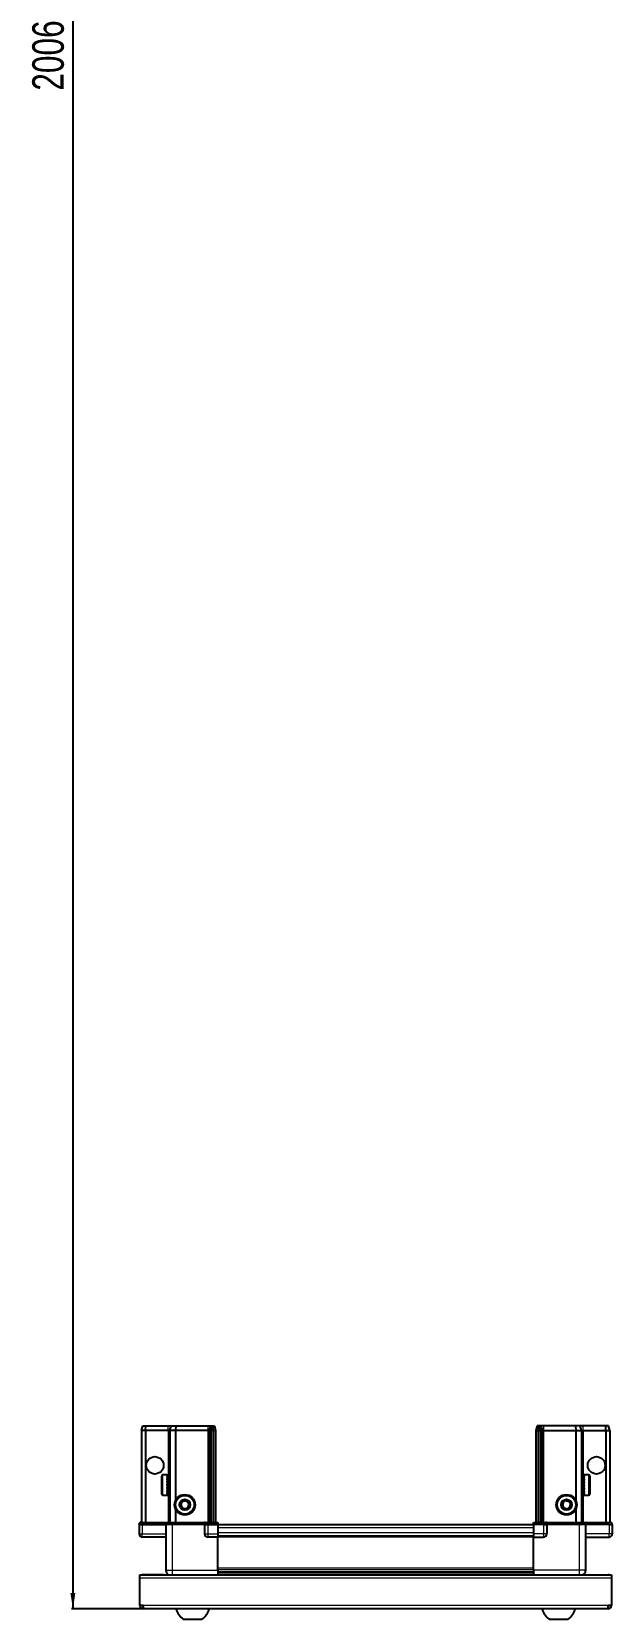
# Model space of a CAD drawing. Header units: millimetres. Extents: x 1014 to 4035, y -1858 to 1241.
# Drawn here: x 1070 to 1438, y -1858 to -852 of the extents above; entities that cross this region are included whole.
import ezdxf

# ---------------------------------------------------------------- set-up
doc = ezdxf.new("R2010")
doc.units = ezdxf.units.MM
doc.layers.add('FORMAT', color=7, linetype='Continuous')
doc.styles.add('SLDTEXTSTYLE0', font='TXT', dxfattribs={"width": 0.75})
doc.dimstyles.new('SLDDIMSTYLE0', dxfattribs={"dimtxt": 20, "dimasz": 10, "dimexe": 0, "dimexo": 0.0625, "dimgap": 5, "dimtad": 2, "dimdec": 1, "dimrnd": 1e-09, "dimzin": 12, "dimdsep": 46, "dimtxsty": 'SLDTEXTSTYLE0', "dimsah": 1, "dimcen": 0.09, "dimadec": 0, "dimazin": 3, "dimtfac": 1, "dimtofl": 0, "dimtmove": 0, "dimatfit": 3, "dimfxl": 0, "dimfrac": 2, "dimtolj": 1, "dimtzin": 12, "dimarcsym": 0})

# ---------------------------------------------------------------- blocks, each defined once
blk = doc.blocks.new('_D_8')
at = {"layer": 'FORMAT'}
for p, q in [((1140.2, 154.8), (1095.2, 154.8)), ((1096.2, 154.8), (1096.2, -1851.9)), ((1140.7, -1851.9), (1095.2, -1851.9))]:
    blk.add_line(p, q, dxfattribs=at)
for points in [[(1096.2, 154.8), (1094.6, 144.8), (1097.7, 144.8)], [(1096.2, -1851.9), (1097.7, -1841.9), (1094.6, -1841.9)]]:
    blk.add_solid(points, dxfattribs=at)
at = {"layer": 'FORMAT', "insert": (1070.4, -889.2), "char_height": 20, "attachment_point": 1, "rotation": 90, "style": 'SLDTEXTSTYLE0'}
blk.add_mtext('2006,7', dxfattribs=at)

msp = doc.modelspace()

# ---------------------------------------------------------------- linework, layer by layer
at = {"color": 7, "linetype": 'Continuous', "lineweight": 25}
for p, q in [((1139.66, -1738.86), (1140.46, -1735.86)), ((1139.66, -1738.86), (1139.66, -1797.16)), ((1142.16, -1738.86), (1139.66, -1738.86)), ((1140.46, -1735.86), (1142.31, -1735.86)), ((1142.16, -1738.86), (1142.31, -1735.86)), ((1156.66, -1738.86), (1142.16, -1738.86)), ((1142.16, -1738.86), (1142.16, -1797.16)), ((1142.31, -1735.86), (1156.66, -1735.86)), ((1156.66, -1735.86), (1158.46, -1735.86)), ((1157.66, -1738.86), (1156.66, -1738.86)), ((1157.66, -1738.86), (1158.46, -1735.86)), ((1161.16, -1738.86), (1157.66, -1738.86)), ((1157.66, -1738.86), (1157.66, -1797.16)), ((1158.46, -1735.86), (1161.49, -1735.86)), ((1161.49, -1735.86), (1161.16, -1738.86)), ((1181.66, -1738.86), (1161.16, -1738.86)), ((1161.16, -1738.86), (1161.16, -1783.36)), ((1161.49, -1735.86), (1181.66, -1735.86)), ((1181.66, -1735.86), (1183.46, -1735.86)), ((1182.66, -1738.86), (1181.66, -1738.86)), ((1183.46, -1735.86), (1182.66, -1738.86)), ((1182.66, -1738.86), (1182.66, -1797.16)), ((1183.66, -1738.86), (1182.66, -1738.86)), ((1183.46, -1735.86), (1184.2, -1735.86)), ((1184.2, -1735.86), (1183.66, -1738.86)), ((1183.66, -1738.86), (1183.66, -1797.16)), ((1185.16, -1738.86), (1183.66, -1738.86)), ((1184.2, -1735.86), (1184.7, -1735.86)), ((1184.7, -1735.86), (1185.85, -1735.86)), ((1184.7, -1735.86), (1185.16, -1738.86)), ((1185.16, -1738.86), (1185.16, -1797.16)), ((1186.66, -1738.86), (1185.16, -1738.86)), ((1185.85, -1735.86), (1186.66, -1738.86)), ((1186.66, -1738.86), (1186.66, -1797.16)), ((1390.46, -1735.86), (1389.66, -1738.86)), ((1389.66, -1738.86), (1391.16, -1738.86)), ((1389.66, -1738.86), (1389.66, -1797.16)), ((1391.61, -1735.86), (1390.46, -1735.86)), ((1391.61, -1735.86), (1391.16, -1738.86)), ((1391.16, -1738.86), (1392.66, -1738.86)), ((1391.16, -1738.86), (1391.16, -1797.16)), ((1392.11, -1735.86), (1391.61, -1735.86)), ((1392.11, -1735.86), (1392.66, -1738.86)), ((1392.85, -1735.86), (1392.11, -1735.86)), ((1392.66, -1738.86), (1392.66, -1797.16)), ((1392.66, -1738.86), (1393.66, -1738.86)), ((1392.85, -1735.86), (1393.66, -1738.86)), ((1394.66, -1735.86), (1392.85, -1735.86)), ((1393.66, -1738.86), (1393.66, -1797.16)), ((1393.66, -1738.86), (1394.66, -1738.86)), ((1414.82, -1735.86), (1394.66, -1735.86)), ((1394.66, -1738.86), (1415.16, -1738.86)), ((1414.82, -1735.86), (1415.16, -1738.86)), ((1417.85, -1735.86), (1414.82, -1735.86)), ((1415.16, -1738.86), (1415.16, -1783.36)), ((1415.16, -1738.86), (1418.66, -1738.86)), ((1418.66, -1738.86), (1417.85, -1735.86)), ((1419.66, -1735.86), (1417.85, -1735.86)), ((1418.66, -1738.86), (1418.66, -1797.16)), ((1418.66, -1738.86), (1419.66, -1738.86)), ((1434, -1735.86), (1419.66, -1735.86)), ((1419.66, -1738.86), (1434.16, -1738.86)), ((1434.16, -1738.86), (1434, -1735.86)), ((1435.85, -1735.86), (1434, -1735.86)), ((1434.16, -1738.86), (1434.16, -1797.16)), ((1434.16, -1738.86), (1436.66, -1738.86)), ((1436.66, -1738.86), (1435.85, -1735.86)), ((1436.66, -1738.86), (1436.66, -1797.16)), ((1152.46, -1779.06), (1152.46, -1767.66)), ((1155.66, -1766.86), (1153.26, -1766.86)), ((1155.66, -1766.86), (1155.66, -1766.87)), ((1155.66, -1766.87), (1156.16, -1766.87)), ((1155.66, -1767.06), (1156.16, -1767.06)), ((1155.66, -1767.06), (1155.66, -1767.28)), ((1155.66, -1767.28), (1156.16, -1767.28)), ((1155.66, -1767.85), (1156.16, -1767.85)), ((1155.66, -1767.85), (1155.66, -1768.28)), ((1155.66, -1768.28), (1156.16, -1768.28)), ((1155.66, -1769.19), (1156.16, -1769.19)), ((1155.66, -1769.19), (1155.66, -1769.78)), ((1155.66, -1769.78), (1156.16, -1769.78)), ((1155.66, -1770.93), (1156.16, -1770.93)), ((1155.66, -1770.93), (1155.66, -1771.63)), ((1155.66, -1771.63), (1156.16, -1771.63)), ((1156.16, -1767.06), (1156.16, -1766.87)), ((1156.16, -1767.28), (1156.16, -1767.06)), ((1156.16, -1767.85), (1156.16, -1767.28)), ((1156.16, -1768.28), (1156.16, -1767.85)), ((1156.16, -1769.19), (1156.16, -1768.28)), ((1156.26, -1768.96), (1156.16, -1768.96)), ((1156.16, -1769.78), (1156.16, -1769.19)), ((1156.16, -1770.93), (1156.16, -1769.78)), ((1156.16, -1771.63), (1156.16, -1770.93)), ((1156.16, -1772.91), (1156.16, -1771.63)), ((1156.26, -1777.76), (1156.26, -1768.96)), ((1157.14, -1770.05), (1156.66, -1769.36)), ((1156.66, -1777.36), (1156.66, -1769.36)), ((1157.62, -1769.36), (1157.14, -1770.05)), ((1157.14, -1776.67), (1157.14, -1770.05)), ((1157.66, -1769.36), (1157.62, -1769.36)), ((1157.62, -1777.36), (1157.62, -1769.36)), ((1418.69, -1769.36), (1418.66, -1769.36)), ((1419.17, -1770.05), (1418.69, -1769.36)), ((1418.69, -1769.36), (1418.69, -1777.36)), ((1419.66, -1769.36), (1419.17, -1770.05)), ((1419.17, -1770.05), (1419.17, -1776.67)), ((1419.66, -1769.36), (1419.66, -1777.36)), ((1420.16, -1768.96), (1420.06, -1768.96)), ((1420.06, -1768.96), (1420.06, -1777.76)), ((1423.06, -1766.86), (1420.16, -1766.86)), ((1420.66, -1766.86), (1420.16, -1766.86)), ((1420.16, -1766.86), (1420.16, -1766.91)), ((1420.16, -1766.91), (1420.16, -1767.2)), ((1420.66, -1766.91), (1420.16, -1766.91)), ((1420.66, -1767.2), (1420.16, -1767.2)), ((1420.16, -1767.2), (1420.16, -1767.47)), ((1420.66, -1767.47), (1420.16, -1767.47)), ((1420.16, -1767.47), (1420.16, -1768.13)), ((1420.66, -1768.13), (1420.16, -1768.13)), ((1420.16, -1768.13), (1420.16, -1768.61)), ((1420.16, -1768.61), (1420.16, -1769.58)), ((1420.66, -1768.61), (1420.16, -1768.61)), ((1420.66, -1769.58), (1420.16, -1769.58)), ((1420.16, -1769.58), (1420.16, -1770.21)), ((1420.16, -1770.21), (1420.16, -1771.4)), ((1420.66, -1770.21), (1420.16, -1770.21)), ((1420.66, -1771.4), (1420.16, -1771.4)), ((1420.16, -1771.4), (1420.16, -1772.04)), ((1420.66, -1766.91), (1420.66, -1766.86)), ((1420.66, -1767.47), (1420.66, -1767.2)), ((1420.66, -1768.61), (1420.66, -1768.13)), ((1420.66, -1770.21), (1420.66, -1769.58)), ((1420.66, -1772.12), (1420.66, -1771.4)), ((1423.86, -1767.66), (1423.86, -1779.06)), ((1153.26, -1779.86), (1155.66, -1779.86)), ((1155.66, -1772.91), (1156.16, -1772.91)), ((1155.66, -1772.91), (1155.66, -1773.65)), ((1155.66, -1773.06), (1156.16, -1773.06)), ((1155.66, -1773.56), (1156.16, -1773.56)), ((1155.66, -1773.65), (1156.16, -1773.65)), ((1155.66, -1774.94), (1156.16, -1774.94)), ((1155.66, -1774.94), (1155.66, -1775.64)), ((1155.66, -1775.64), (1156.16, -1775.64)), ((1155.66, -1776.81), (1156.16, -1776.81)), ((1155.66, -1776.81), (1155.66, -1777.41)), ((1155.66, -1777.41), (1156.16, -1777.41)), ((1155.66, -1778.34), (1156.16, -1778.34)), ((1155.66, -1778.34), (1155.66, -1778.79)), ((1155.66, -1778.79), (1156.16, -1778.79)), ((1155.66, -1779.39), (1156.16, -1779.39)), ((1155.66, -1779.39), (1155.66, -1779.63)), ((1155.66, -1779.63), (1156.16, -1779.63)), ((1155.66, -1779.85), (1156.16, -1779.85)), ((1155.66, -1779.85), (1155.66, -1779.86)), ((1155.66, -1779.86), (1156.16, -1779.86)), ((1156.16, -1773.06), (1156.16, -1772.91)), ((1156.16, -1773.65), (1156.16, -1773.56)), ((1156.16, -1774.94), (1156.16, -1773.65)), ((1156.16, -1775.64), (1156.16, -1774.94)), ((1156.16, -1776.81), (1156.16, -1775.64)), ((1156.16, -1777.41), (1156.16, -1776.81)), ((1156.16, -1778.34), (1156.16, -1777.41)), ((1156.16, -1777.76), (1156.26, -1777.76)), ((1156.16, -1778.79), (1156.16, -1778.34)), ((1156.16, -1779.39), (1156.16, -1778.79)), ((1156.16, -1779.63), (1156.16, -1779.39)), ((1156.16, -1779.85), (1156.16, -1779.63)), ((1156.16, -1779.86), (1156.16, -1779.85)), ((1156.66, -1777.36), (1157.14, -1776.67)), ((1157.14, -1776.67), (1157.62, -1777.36)), ((1157.62, -1777.36), (1157.66, -1777.36)), ((1418.66, -1777.36), (1418.69, -1777.36)), ((1418.69, -1777.36), (1419.17, -1776.67)), ((1419.17, -1776.67), (1419.66, -1777.36)), ((1420.06, -1777.76), (1420.16, -1777.76)), ((1420.66, -1772.04), (1420.16, -1772.04)), ((1420.16, -1772.12), (1420.16, -1773.41)), ((1420.66, -1772.12), (1420.16, -1772.12)), ((1420.66, -1773.41), (1420.16, -1773.41)), ((1420.66, -1773.9), (1420.16, -1773.9)), ((1420.16, -1773.9), (1420.16, -1774.15)), ((1420.16, -1774.15), (1420.16, -1775.42)), ((1420.66, -1774.15), (1420.16, -1774.15)), ((1420.66, -1775.42), (1420.16, -1775.42)), ((1420.16, -1775.42), (1420.16, -1776.11)), ((1420.16, -1776.11), (1420.16, -1777.22)), ((1420.66, -1776.11), (1420.16, -1776.11)), ((1420.66, -1777.22), (1420.16, -1777.22)), ((1420.16, -1777.22), (1420.16, -1777.79)), ((1420.16, -1777.79), (1420.16, -1778.65)), ((1420.66, -1777.79), (1420.16, -1777.79)), ((1420.66, -1778.65), (1420.16, -1778.65)), ((1420.16, -1778.65), (1420.16, -1779.05)), ((1420.16, -1779.05), (1420.16, -1779.56)), ((1420.66, -1779.05), (1420.16, -1779.05)), ((1420.66, -1779.56), (1420.16, -1779.56)), ((1420.16, -1779.56), (1420.16, -1779.74)), ((1420.16, -1779.74), (1420.16, -1779.86)), ((1420.66, -1779.74), (1420.16, -1779.74)), ((1420.16, -1779.86), (1423.06, -1779.86)), ((1420.66, -1774.15), (1420.66, -1773.41)), ((1420.66, -1776.11), (1420.66, -1775.42)), ((1420.66, -1777.79), (1420.66, -1777.22)), ((1420.66, -1779.05), (1420.66, -1778.65)), ((1420.66, -1779.74), (1420.66, -1779.56)), ((1161.16, -1788.36), (1161.16, -1797.16)), ((1415.16, -1788.36), (1415.16, -1797.16)), ((1138.65, -1797.16), (1138.15, -1798.03)), ((1138.15, -1798.36), (1138.15, -1798.03)), ((1138.15, -1798.36), (1140.15, -1798.36)), ((1138.16, -1798.36), (1138.16, -1804.36)), ((1140.15, -1797.16), (1138.65, -1797.16)), ((1140.15, -1797.16), (1154.96, -1797.16)), ((1154.96, -1798.36), (1140.15, -1798.36)), ((1140.16, -1798.36), (1154.96, -1798.36)), ((1154.96, -1797.16), (1155.16, -1797.16)), ((1155.16, -1798.36), (1154.96, -1798.36)), ((1155.16, -1798.36), (1155.16, -1797.16)), ((1155.16, -1797.16), (1159.16, -1797.16)), ((1159.16, -1798.36), (1155.16, -1798.36)), ((1155.16, -1798.36), (1155.16, -1827.36)), ((1159.16, -1797.16), (1179.46, -1797.16)), ((1179.46, -1798.36), (1159.16, -1798.36)), ((1179.46, -1797.16), (1179.66, -1797.16)), ((1179.66, -1798.36), (1179.46, -1798.36)), ((1179.66, -1798.36), (1179.66, -1797.16)), ((1180.33, -1797.16), (1179.66, -1797.16)), ((1179.66, -1798.36), (1181.66, -1798.36)), ((1179.66, -1798.36), (1179.66, -1804.36)), ((1180.33, -1797.16), (1188.16, -1797.16)), ((1188.15, -1798.03), (1181.66, -1798.03)), ((1188.15, -1798.36), (1181.66, -1798.36)), ((1181.66, -1798.36), (1188.16, -1798.36)), ((1188.16, -1798.03), (1188.15, -1798.03)), ((1188.16, -1798.36), (1188.15, -1798.36)), ((1188.16, -1797.16), (1188.16, -1798.03)), ((1188.16, -1798.36), (1188.16, -1798.03)), ((1188.16, -1798.36), (1188.16, -1804.36)), ((1388.16, -1798.51), (1188.16, -1798.51)), ((1388.16, -1798.03), (1388.16, -1797.16)), ((1388.16, -1797.16), (1395.98, -1797.16)), ((1394.66, -1798.03), (1388.16, -1798.03)), ((1388.16, -1798.36), (1388.16, -1798.03)), ((1394.66, -1798.36), (1388.16, -1798.36)), ((1388.16, -1798.36), (1388.16, -1804.36)), ((1394.66, -1798.36), (1396.66, -1798.36)), ((1396.66, -1798.36), (1394.66, -1798.36)), ((1396.66, -1797.16), (1395.98, -1797.16)), ((1396.66, -1798.36), (1396.66, -1797.16)), ((1396.66, -1797.16), (1396.86, -1797.16)), ((1396.86, -1798.36), (1396.66, -1798.36)), ((1396.66, -1798.36), (1396.66, -1804.36)), ((1396.86, -1797.16), (1417.16, -1797.16)), ((1417.16, -1798.36), (1396.86, -1798.36)), ((1417.16, -1797.16), (1421.16, -1797.16)), ((1421.16, -1798.36), (1417.16, -1798.36)), ((1421.16, -1798.36), (1421.16, -1797.16)), ((1421.16, -1797.16), (1421.36, -1797.16)), ((1421.36, -1798.36), (1421.16, -1798.36)), ((1421.16, -1798.36), (1421.16, -1827.36)), ((1421.36, -1797.16), (1436.16, -1797.16)), ((1436.16, -1798.36), (1421.36, -1798.36)), ((1437.66, -1797.16), (1436.16, -1797.16)), ((1436.16, -1798.36), (1438.16, -1798.36)), ((1438.16, -1798.03), (1437.66, -1797.16)), ((1438.16, -1798.03), (1437.66, -1797.16)), ((1438.16, -1798.36), (1438.16, -1798.03)), ((1438.16, -1798.36), (1438.16, -1798.03)), ((1438.16, -1798.36), (1438.16, -1798.36)), ((1438.16, -1798.36), (1438.16, -1804.36)), ((1155.16, -1806.36), (1140.16, -1806.36)), ((1188.16, -1806.36), (1181.66, -1806.36)), ((1188.16, -1804.36), (1188.16, -1806.36)), ((1388.16, -1805.71), (1188.16, -1805.71)), ((1188.16, -1827.36), (1188.16, -1806.36)), ((1388.16, -1804.36), (1388.16, -1806.36)), ((1388.16, -1806.36), (1394.66, -1806.36)), ((1388.16, -1827.36), (1388.16, -1806.36)), ((1421.16, -1806.36), (1436.16, -1806.36)), ((1138.66, -1832.46), (1138.66, -1830.36)), ((1138.66, -1830.36), (1437.66, -1830.36)), ((1153.66, -1830.26), (1140.76, -1830.26)), ((1153.66, -1830.26), (1153.66, -1830.36)), ((1188.16, -1828.39), (1388.16, -1828.39)), ((1188.16, -1828.42), (1388.16, -1828.42)), ((1212.03, -1830.21), (1188.16, -1830.21)), ((1206.66, -1830.36), (1206.66, -1830.21)), ((1206.69, -1830.36), (1206.69, -1830.21)), ((1206.96, -1830.36), (1206.96, -1830.21)), ((1207.23, -1830.36), (1207.23, -1830.21)), ((1207.88, -1830.36), (1207.88, -1830.21)), ((1208.34, -1830.36), (1208.34, -1830.21)), ((1209.31, -1830.36), (1209.31, -1830.21)), ((1209.93, -1830.36), (1209.93, -1830.21)), ((1211.11, -1830.36), (1211.11, -1830.21)), ((1211.77, -1830.36), (1211.77, -1830.21)), ((1211.83, -1830.36), (1211.83, -1830.21)), ((1213.12, -1830.21), (1212.03, -1830.21)), ((1213.85, -1830.21), (1213.12, -1830.21)), ((1213.12, -1830.36), (1213.12, -1830.21)), ((1213.12, -1830.21), (1213.12, -1830.21)), ((1213.13, -1830.36), (1213.13, -1830.21)), ((1213.63, -1830.36), (1213.63, -1830.21)), ((1213.86, -1830.21), (1213.85, -1830.21)), ((1213.86, -1830.36), (1213.86, -1830.21)), ((1214.28, -1830.21), (1213.86, -1830.21)), ((1362.03, -1830.21), (1214.28, -1830.21)), ((1215.13, -1830.36), (1215.13, -1830.21)), ((1215.82, -1830.36), (1215.82, -1830.21)), ((1216.95, -1830.36), (1216.95, -1830.21)), ((1217.52, -1830.36), (1217.52, -1830.21)), ((1218.39, -1830.36), (1218.39, -1830.21)), ((1218.8, -1830.36), (1218.8, -1830.21)), ((1219.33, -1830.36), (1219.33, -1830.21)), ((1219.52, -1830.36), (1219.52, -1830.21)), ((1219.65, -1830.36), (1219.65, -1830.21)), ((1356.66, -1830.36), (1356.66, -1830.21)), ((1356.83, -1830.36), (1356.83, -1830.21)), ((1357.04, -1830.36), (1357.04, -1830.21)), ((1357.6, -1830.36), (1357.6, -1830.21)), ((1358.02, -1830.36), (1358.02, -1830.21)), ((1358.91, -1830.36), (1358.91, -1830.21)), ((1359.5, -1830.36), (1359.5, -1830.21)), ((1360.64, -1830.36), (1360.64, -1830.21)), ((1361.34, -1830.36), (1361.34, -1830.21)), ((1362.62, -1830.21), (1362.03, -1830.21)), ((1362.62, -1830.36), (1362.62, -1830.21)), ((1362.63, -1830.21), (1362.62, -1830.21)), ((1363.35, -1830.21), (1362.63, -1830.21)), ((1362.79, -1830.36), (1362.79, -1830.21)), ((1363.29, -1830.36), (1363.29, -1830.21)), ((1363.36, -1830.21), (1363.35, -1830.21)), ((1363.36, -1830.36), (1363.36, -1830.21)), ((1364.38, -1830.21), (1363.36, -1830.21)), ((1388.16, -1830.21), (1364.28, -1830.21)), ((1364.65, -1830.36), (1364.65, -1830.21)), ((1365.36, -1830.36), (1365.36, -1830.21)), ((1366.53, -1830.36), (1366.53, -1830.21)), ((1367.14, -1830.36), (1367.14, -1830.21)), ((1368.08, -1830.36), (1368.08, -1830.21)), ((1368.53, -1830.36), (1368.53, -1830.21)), ((1369.15, -1830.36), (1369.15, -1830.21)), ((1369.4, -1830.36), (1369.4, -1830.21)), ((1369.63, -1830.36), (1369.63, -1830.21)), ((1369.65, -1830.36), (1369.65, -1830.21)), ((1422.66, -1830.26), (1422.66, -1830.36)), ((1422.66, -1830.26), (1435.56, -1830.26)), ((1437.66, -1830.36), (1437.66, -1832.46)), ((1138.66, -1849.76), (1138.66, -1832.46)), ((1437.66, -1832.46), (1437.66, -1849.76)), ((1140.76, -1849.76), (1138.66, -1849.76)), ((1140.76, -1849.76), (1140.76, -1851.86)), ((1435.56, -1851.86), (1140.76, -1851.86)), ((1437.66, -1849.76), (1435.56, -1849.76)), ((1435.56, -1851.86), (1435.56, -1849.76)), ((1166.16, -1858.46), (1178.16, -1858.46)), ((1398.16, -1858.46), (1410.16, -1858.46))]:
    msp.add_line(p, q, dxfattribs=at)
at = {"color": 8, "linetype": 'Continuous', "lineweight": 18}
for p, q in [((1156.66, -1738.86), (1156.66, -1735.86)), ((1156.66, -1738.86), (1156.66, -1769.36)), ((1181.66, -1735.86), (1181.66, -1738.86)), ((1181.66, -1738.86), (1181.66, -1797.16)), ((1394.66, -1735.86), (1394.66, -1738.86)), ((1394.66, -1738.86), (1394.66, -1797.16)), ((1419.66, -1738.86), (1419.66, -1735.86)), ((1419.66, -1738.86), (1419.66, -1769.36)), ((1153.26, -1779.86), (1153.26, -1766.86)), ((1423.06, -1766.86), (1423.06, -1779.86)), ((1156.66, -1777.36), (1156.66, -1797.16)), ((1419.66, -1777.36), (1419.66, -1797.16)), ((1140.15, -1798.36), (1140.15, -1797.16)), ((1140.16, -1798.36), (1140.16, -1804.36)), ((1154.96, -1798.36), (1154.96, -1797.16)), ((1159.16, -1798.36), (1159.16, -1797.16)), ((1159.16, -1798.36), (1159.16, -1827.36)), ((1179.46, -1798.36), (1179.46, -1797.16)), ((1181.66, -1798.36), (1181.66, -1798.03)), ((1181.66, -1798.36), (1181.66, -1804.36)), ((1188.15, -1798.36), (1188.15, -1798.03)), ((1388.16, -1800.51), (1188.16, -1800.51)), ((1394.66, -1798.36), (1394.66, -1798.03)), ((1394.66, -1798.36), (1394.66, -1804.36)), ((1396.86, -1797.16), (1396.86, -1798.36)), ((1417.16, -1798.36), (1417.16, -1797.16)), ((1417.16, -1798.36), (1417.16, -1827.36)), ((1421.36, -1797.16), (1421.36, -1798.36)), ((1436.16, -1798.36), (1436.16, -1797.16)), ((1436.16, -1798.36), (1436.16, -1804.36)), ((1138.16, -1804.36), (1140.16, -1804.36)), ((1140.16, -1804.36), (1155.16, -1804.36)), ((1140.16, -1806.36), (1140.16, -1804.36)), ((1179.66, -1804.36), (1181.66, -1804.36)), ((1181.66, -1804.36), (1188.16, -1804.36)), ((1181.66, -1804.36), (1181.66, -1806.36)), ((1388.16, -1803.71), (1188.16, -1803.71)), ((1388.16, -1806.36), (1188.16, -1806.36)), ((1394.66, -1804.36), (1388.16, -1804.36)), ((1396.66, -1804.36), (1394.66, -1804.36)), ((1394.66, -1804.36), (1394.66, -1806.36)), ((1436.16, -1804.36), (1421.16, -1804.36)), ((1436.16, -1806.36), (1436.16, -1804.36)), ((1438.16, -1804.36), (1436.16, -1804.36)), ((1140.76, -1830.36), (1140.76, -1830.26)), ((1159.16, -1827.36), (1188.16, -1827.36)), ((1188.16, -1825.77), (1388.16, -1825.77)), ((1388.16, -1827.18), (1188.16, -1827.18)), ((1188.16, -1829.63), (1388.16, -1829.63)), ((1417.16, -1827.36), (1388.16, -1827.36)), ((1435.56, -1830.36), (1435.56, -1830.26)), ((1437.66, -1832.46), (1138.66, -1832.46)), ((1435.56, -1849.76), (1140.76, -1849.76))]:
    msp.add_line(p, q, dxfattribs=at)
at = {"color": 7, "linetype": 'Continuous', "lineweight": 25, "flags": 128}
for points in [[(1140.76, -1830.26), (1140.35, -1830.3), (1140.11, -1830.36)], [(1436.2, -1830.36), (1435.96, -1830.3), (1435.56, -1830.26)]]:
    msp.add_lwpolyline(points, dxfattribs=at)
at = {"color": 7, "linetype": 'Continuous', "lineweight": 25}
for centre, radius in [((1148.16, -1760.86), 5.5), ((1428.16, -1760.86), 5.5), ((1167.16, -1785.86), 6.5), ((1409.16, -1785.86), 6.5), ((1167.16, -1785.86), 3.46), ((1409.16, -1785.86), 3.46)]:
    msp.add_circle(centre, radius, dxfattribs=at)
at = {"color": 8, "linetype": 'Continuous', "lineweight": 18}
for centre in [(1167.16, -1785.86), (1409.16, -1785.86)]:
    msp.add_circle(centre, 5.7, dxfattribs=at)
at = {"color": 7, "linetype": 'Continuous', "lineweight": 25}
for centre, radius, start, end in [((1153.26, -1767.66), 0.8, 90, 180), ((1156.66, -1768.96), 0.4, 180, 270), ((1419.66, -1768.96), 0.4, 270, 0), ((1423.06, -1767.66), 0.8, 360, 90), ((1153.26, -1779.06), 0.8, 180, 270), ((1156.66, -1777.76), 0.4, 90, 180), ((1419.66, -1777.76), 0.4, 360, 90), ((1423.06, -1779.06), 0.8, 270, 0), ((1167.16, -1785.86), 2.5, 147.37605, 207.37605), ((1167.16, -1785.86), 2.5, 207.37605, 267.37605), ((1167.16, -1785.86), 2.5, 87.37605, 147.37605), ((1167.16, -1785.86), 2.5, 267.37605, 327.37605), ((1167.16, -1785.86), 2.5, 27.37605, 87.37605), ((1167.16, -1785.86), 2.5, 327.37605, 27.37605), ((1409.16, -1785.86), 2.5, 134.67671, 194.67671), ((1409.16, -1785.86), 2.5, 194.67671, 254.67671), ((1409.16, -1785.86), 2.5, 74.67671, 134.67671), ((1409.16, -1785.86), 2.5, 254.67671, 314.67671), ((1409.16, -1785.86), 2.5, 14.67671, 74.67671), ((1409.16, -1785.86), 2.5, 314.67671, 14.67671), ((1140.16, -1804.36), 2, 180, 270), ((1181.66, -1804.36), 2, 180, 270), ((1394.66, -1804.36), 2, 270, 0), ((1436.16, -1804.36), 2, 270, 0), ((1140.76, -1849.76), 2.1, 180, 270), ((1140.76, -1849.76), 0.6, 180, 270), ((1173.18, -1848.84), 11.91, 194.70035, 233.8734), ((1171.13, -1848.84), 11.91, 306.1266, 345.29965), ((1405.18, -1848.84), 11.91, 194.70035, 233.8734), ((1403.13, -1848.84), 11.91, 306.1266, 345.29965), ((1435.56, -1849.76), 2.1, 270, 0), ((1435.56, -1849.76), 0.6, 270, 0)]:
    msp.add_arc(centre, radius, start, end, dxfattribs=at)
for centre, start_param, end_param in [((1181.66, -1794.57), 2.4188584, 3.1415927), ((1394.66, -1794.57), 3.1415927, 3.8643269)]:
    msp.add_ellipse(centre, major_axis=(0, 3.46), ratio=0.5773503, start_param=start_param, end_param=end_param, dxfattribs=at)
for points, knots in [([(1164.27, -1785.73), (1164.55, -1785.3), (1165.07, -1784.49), (1165.59, -1783.68), (1165.83, -1783.3)], [0, 0, 0, 0, 0.5346859, 1, 1, 1, 1]), ([(1165.6, -1788.3), (1165.54, -1788.18), (1165.27, -1787.65), (1164.81, -1786.77), (1164.43, -1786.04), (1164.27, -1785.73)], [0, 0, 0, 0, 0.1331247, 0.6370994, 1, 1, 1, 1]), ([(1168.48, -1788.43), (1167.97, -1788.4), (1167, -1788.36), (1166.04, -1788.32), (1165.6, -1788.3)], [0, 0, 0, 0, 0.5346859, 1, 1, 1, 1]), ([(1165.83, -1783.3), (1166.34, -1783.32), (1167.31, -1783.37), (1168.27, -1783.41), (1168.71, -1783.43)], [0, 0, 0, 0, 0.5346859, 1, 1, 1, 1]), ([(1170.04, -1786), (1169.76, -1786.43), (1169.24, -1787.24), (1168.72, -1788.05), (1168.48, -1788.43)], [0, 0, 0, 0, 0.53468586, 1, 1, 1, 1]), ([(1168.71, -1783.43), (1168.87, -1783.74), (1169.25, -1784.47), (1169.71, -1785.35), (1169.98, -1785.89), (1170.04, -1786)], [0, 0, 0, 0, 0.3629006, 0.8668753, 1, 1, 1, 1]), ([(1406.37, -1785.1), (1406.74, -1784.74), (1407.42, -1784.06), (1408.11, -1783.39), (1408.42, -1783.07)], [0, 0, 0, 0, 0.5346859, 1, 1, 1, 1]), ([(1407.1, -1787.89), (1407.01, -1787.56), (1406.81, -1786.76), (1406.55, -1785.8), (1406.4, -1785.22), (1406.37, -1785.1)], [0, 0, 0, 0, 0.3629006, 0.8668753, 1, 1, 1, 1]), ([(1409.89, -1788.66), (1409.39, -1788.52), (1408.46, -1788.27), (1407.53, -1788.01), (1407.1, -1787.89)], [0, 0, 0, 0, 0.53468586, 1, 1, 1, 1]), ([(1408.42, -1783.07), (1408.92, -1783.21), (1409.85, -1783.46), (1410.78, -1783.72), (1411.21, -1783.83)], [0, 0, 0, 0, 0.5346859, 1, 1, 1, 1]), ([(1411.94, -1786.63), (1411.57, -1786.99), (1410.89, -1787.67), (1410.2, -1788.34), (1409.89, -1788.66)], [0, 0, 0, 0, 0.5346859, 1, 1, 1, 1]), ([(1411.21, -1783.83), (1411.24, -1783.96), (1411.39, -1784.53), (1411.64, -1785.5), (1411.85, -1786.29), (1411.94, -1786.63)], [0, 0, 0, 0, 0.1331247, 0.6370994, 1, 1, 1, 1]), ([(1155.16, -1827.36), (1155.2, -1827.8), (1155.27, -1828.48), (1155.71, -1829.3), (1156.17, -1829.85), (1156.57, -1830.21), (1156.83, -1830.34), (1156.88, -1830.36)], [0, 0, 0, 0, 0.36301846, 0.55843766, 0.75800394, 0.95757021, 1, 1, 1, 1]), ([(1188.16, -1827.36), (1188.16, -1827.76), (1188.16, -1828.55), (1188.16, -1829.57), (1188.16, -1830.2), (1188.16, -1830.35), (1188.16, -1830.36)], [0, 0, 0, 0, 0.3255201, 0.6510403, 0.9765604, 1, 1, 1, 1]), ([(1388.16, -1827.36), (1388.16, -1827.76), (1388.16, -1828.55), (1388.16, -1829.57), (1388.16, -1830.2), (1388.16, -1830.35), (1388.16, -1830.36)], [0, 0, 0, 0, 0.3255201, 0.6510403, 0.9765604, 1, 1, 1, 1]), ([(1421.16, -1827.36), (1421.11, -1827.8), (1421.04, -1828.48), (1420.6, -1829.3), (1420.14, -1829.85), (1419.74, -1830.21), (1419.48, -1830.34), (1419.43, -1830.36)], [0, 0, 0, 0, 0.3630185, 0.5584377, 0.7580039, 0.9575702, 1, 1, 1, 1])]:
    msp.add_open_spline(points, degree=3, knots=knots, dxfattribs=at)
at = {"color": 8, "linetype": 'Continuous', "lineweight": 18}
for points in [[(1155.16, -1827.36), (1155.22, -1827.36), (1155.34, -1827.36), (1156.26, -1827.36), (1157.58, -1827.36), (1158.63, -1827.36), (1159.16, -1827.36)], [(1421.16, -1827.36), (1421.09, -1827.36), (1420.97, -1827.36), (1420.05, -1827.36), (1418.73, -1827.36), (1417.68, -1827.36), (1417.16, -1827.36)]]:
    msp.add_open_spline(points, degree=3, dxfattribs=at)
for points in [[(1159.16, -1827.36), (1159.16, -1827.8), (1159.16, -1828.48), (1159.16, -1829.3), (1159.16, -1829.85), (1159.16, -1830.21), (1159.16, -1830.34), (1159.16, -1830.36)], [(1417.16, -1827.36), (1417.16, -1827.8), (1417.16, -1828.48), (1417.16, -1829.3), (1417.16, -1829.85), (1417.16, -1830.21), (1417.16, -1830.34), (1417.16, -1830.36)]]:
    msp.add_open_spline(points, degree=3, knots=[0, 0, 0, 0, 0.3630185, 0.5584377, 0.7580039, 0.9575702, 1, 1, 1, 1], dxfattribs=at)

# ---------------------------------------------------------------- dimensions: what is measured, and where the dimension line sits
at = {"layer": 'FORMAT'}
dim = msp.add_linear_dim(base=(1096.15, -1851.86), p1=(1140.26, 154.84), p2=(1140.76, -1851.86), angle=90, dimstyle='SLDDIMSTYLE0', dxfattribs=at)
dim.commit()
dim.dimension.update_dxf_attribs({"geometry": '_D_8', "text_midpoint": (1096.15, -848.51), "dimtype": 160})

doc.saveas('drawing.dxf')
